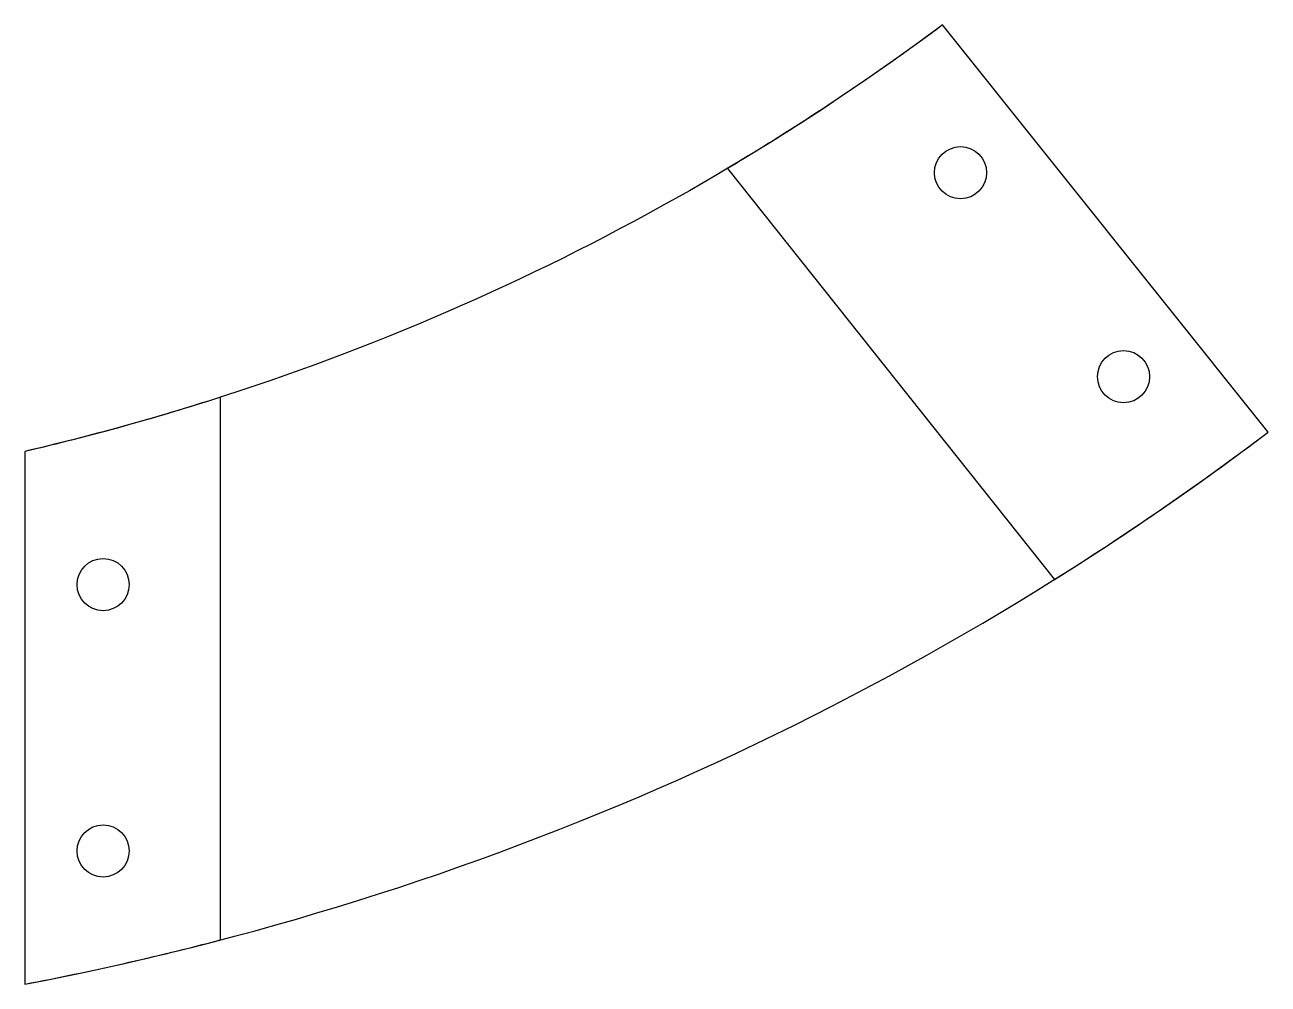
# Model space of a CAD drawing. Header units: millimetres. Extents: x 43.1 to 138.5, y -225.3 to -151.7.
import ezdxf

# ---------------------------------------------------------------- set-up
doc = ezdxf.new("R2010")
doc.units = ezdxf.units.MM
doc.header["$MEASUREMENT"] = 0

msp = doc.modelspace()

# ---------------------------------------------------------------- linework, layer by layer
for points in [[(113.509, -151.684, -0.103334), (43.135, -184.405), (43.135, -225.269, 0.115015), (138.477, -182.934)], [(138.477, -182.934), (113.509, -151.684, -0.026153), (97.012, -162.702), (122.102, -194.224, 0.021652)], [(58.135, -221.878), (58.135, -180.248, -0.020514), (43.135, -184.405), (43.135, -225.269, 0.016739)]]:
    msp.add_lwpolyline(points, format="xyb", close=True)
for centre in [(114.889, -163.024), (114.889, -163.024), (127.389, -178.669), (127.389, -178.669), (49.135, -194.621), (49.135, -194.621), (49.135, -215.053), (49.135, -215.053)]:
    msp.add_circle(centre, 2)

doc.saveas('drawing.dxf')
